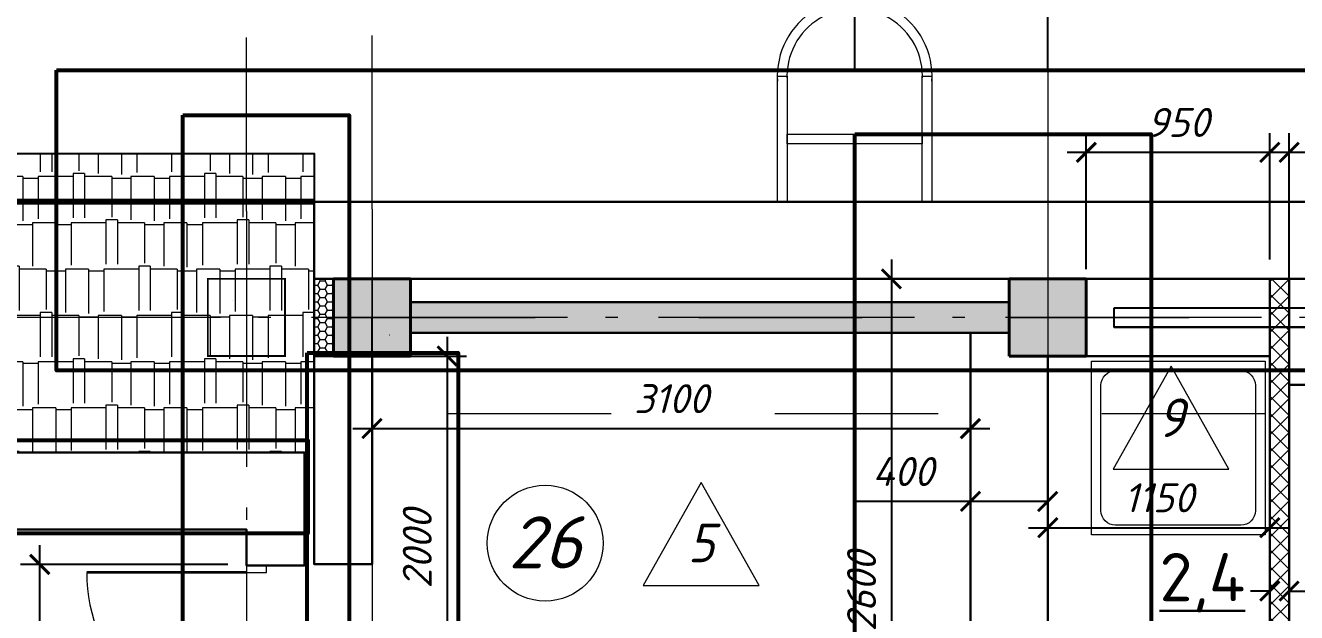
# Model space of a CAD drawing. Header units: millimetres. Extents: x -6419137 to 687965, y -598396 to 179722.
# Drawn here: x 205274 to 211858, y 20255 to 23299 of the extents above; entities that cross this region are included whole.
import ezdxf
from ezdxf.enums import TextEntityAlignment as Align

# ---------------------------------------------------------------- set-up
doc = ezdxf.new("R2010")
doc.units = ezdxf.units.MM
doc.header["$MEASUREMENT"] = 0
for name, pattern in [('Double Dashed', [1797.222233, 1325, -211.666656, 63.333344, -197.222233]), ('Штриховая', [5644.444466, 2822.222233, -2822.222233]), ('штриховаяX2', [38.1, 25.4, -12.7])]:
    doc.linetypes.add(name, pattern=pattern)
for name, color, linetype, lineweight in [('Двери ArchiCAD', 7, 'Continuous', 0), ('Двери ArchiCAD_Ном._пера__97', 7, 'Continuous', 30), ('Двери ArchiCAD_Ном._пера__98', 7, 'Continuous', 35), ('Двери ArchiCAD_Ном._пера__99', 7, 'Continuous', 40), ('колонны_Ном._пера__94', 252, 'Continuous', 5), ('колонны_Ном._пера__99', 7, 'Continuous', 40), ('лестницы_Ном._пера__96', 7, 'Continuous', 13), ('оборудование_Ном._пера__95', 251, 'Continuous', 5), ('оси_Ном._пера__96', 7, 'Continuous', 5), ('площади_Ном._пера__96', 7, 'Continuous', 13), ('стены наруж_Ном._пера__97', 7, 'Continuous', 5), ('чертеж_Ном._пера__91', 250, 'Continuous', 5), ('Штриховка', 7, 'Continuous', 5), ('штриховка_Ном._пера__95', 251, 'Continuous', 5), ('экспликац проемов_Ном._пера__1', 7, 'Continuous', 5), ('экспликац проемов_Ном._пера__97', 7, 'Continuous', 5), ('№ помещений_Ном._пера__96', 7, 'Continuous', 13)]:
    doc.layers.add(name, color=color, linetype=linetype, lineweight=lineweight)
for name, color, linetype in [('колонны', 7, 'Continuous'), ('оси', 7, 'Continuous'), ('размеры', 7, 'Continuous'), ('стены внутр', 7, 'Continuous'), ('стены наруж', 7, 'Continuous'), ('чертеж', 7, 'Continuous'), ('№ помещений', 7, 'Continuous')]:
    doc.layers.add(name, color=color, linetype=linetype)
doc.layers.add('Конструкции', color=7, linetype='Continuous', lineweight=5, true_color=0x0000e6)
doc.styles.get("Standard").update_dxf_attribs({"font": 'isocpeui.ttf'})
doc.styles.add('СГЕНЕРИР_СТИЛЬ_1', font='gost_2_304-81_type.ttf')
doc.styles.add('СГЕНЕРИР_СТИЛЬ_2', font='gost_2_304-81_type.ttf')
doc.styles.add('СГЕНЕРИР_СТИЛЬ_3', font='CS_Gost2304.shx')
doc.dimstyles.get("Standard").update_dxf_attribs({"dimtxt": 150, "dimasz": 100, "dimexe": 100, "dimexo": 100, "dimgap": 80, "dimtad": 1, "dimtoh": 1, "dimdec": 0, "dimzin": 0, "dimdsep": 46, "dimtxsty": 'Standard', "dimblk": 'ARCHTICK', "dimblk2": 'ARCHTICK', "dimcen": 0.09, "dimdle": 100, "dimadec": 0, "dimazin": 0, "dimtfac": 1, "dimtdec": 0, "dimtofl": 0, "dimtmove": 0, "dimatfit": 3, "dimfxl": 1, "dimtolj": 1, "dimtzin": 0, "dimarcsym": 0})

# ---------------------------------------------------------------- blocks, each defined once
blk = doc.blocks.new('Колонна_15_1', base_point=(22379, 71855.7))
at = {"layer": 'колонны_Ном._пера__94', "linetype": 'Continuous'}
blk.add_hatch(color=256, dxfattribs=at).paths.add_polyline_path([(22179, 71646.7), (22579, 71646.7), (22579, 72046.7), (22179, 72046.7)])
at = {"layer": 'колонны_Ном._пера__94', "color": 253, "lineweight": 5, "true_color": 0xa3a3a3}
for points in [[(22379, 72046.7), (22379, 71646.7)], [(22179, 71846.7), (22579, 71846.7)]]:
    blk.add_lwpolyline(points, dxfattribs=at)
at = {"layer": 'колонны_Ном._пера__99', "linetype": 'Continuous', "flags": 128}
blk.add_lwpolyline([(22179, 71646.7), (22579, 71646.7), (22579, 72046.7), (22179, 72046.7)], close=True, dxfattribs=at)
blk = doc.blocks.new('_ArchTick')
at = {"color": 0, "linetype": 'ByBlock', "const_width": 0.15}
blk.add_lwpolyline([(-0.5, -0.5), (0.5, 0.5)], dxfattribs=at)
blk = doc.blocks.new('*D373')
at = {"layer": 'Defpoints', "color": 0, "transparency": 16777216}
for p in [(206868.9, 21585.1), (207151.2, 19585.1), (207458.4, 19585.1)]:
    blk.add_point(p, dxfattribs=at)
at = {"layer": 'размеры', "color": 0, "lineweight": -2, "transparency": 16777216}
for p, q in [((207458.4, 21685.1), (207458.4, 19485.1)), ((206968.9, 21585.1), (207558.4, 21585.1)), ((207251.2, 19585.1), (207558.4, 19585.1))]:
    blk.add_line(p, q, dxfattribs=at)
at = {"layer": 'размеры', "color": 0, "lineweight": -2, "transparency": 16777216, "xscale": 100, "yscale": 100, "zscale": 100}
for p, rotation in [((207458.4, 21585.1), 90), ((207458.4, 19585.1), 270)]:
    blk.add_blockref('_ArchTick', p, dxfattribs=dict(at, rotation=rotation))
at = {"layer": 'размеры', "color": 0, "transparency": 16777216, "insert": (207303.4, 20585.1), "char_height": 150, "attachment_point": 5, "rotation": 90}
blk.add_mtext('\\A1;2000', dxfattribs=at)
blk = doc.blocks.new('Поддон душа квадратный 15')
at = {"layer": 'оборудование_Ном._пера__95', "linetype": 'Continuous'}
for p, q in [((900, 900), (0, 900)), ((0, 900), (0, 0)), ((900, 0), (900, 900)), ((775, 850), (125, 850)), ((50, 775), (50, 125)), ((850, 125), (850, 775)), ((0, 0), (900, 0)), ((125, 50), (775, 50))]:
    blk.add_line(p, q, dxfattribs=at)
for centre, start, end in [((125, 775), 90, 180), ((775, 775), 0, 90), ((125, 125), 180, 270), ((775, 125), 270, 0)]:
    blk.add_arc(centre, 75, start, end, dxfattribs=at)
blk = doc.blocks.new('Стандартный маркер сетки_6')
at = {"layer": 'оси_Ном._пера__96', "linetype": 'Double Dashed'}
for q in [(0, 0), (20403.4, 0)]:
    blk.add_line((900, 0), q, dxfattribs=at)
at = {"layer": 'оси_Ном._пера__96', "style": 'СГЕНЕРИР_СТИЛЬ_3'}
blk.add_attdef('AC_MarkerText_1', text='', height=350, rotation=90, dxfattribs=at).set_placement((21973.1, -122.2), align=Align.BOTTOM_LEFT)
blk = doc.blocks.new('Стандартный маркер сетки_7')
at = {"layer": 'оси_Ном._пера__96', "linetype": 'Double Dashed'}
for q in [(0, 0), (21144.5, 0)]:
    blk.add_line((900, 0), q, dxfattribs=at)
at = {"layer": 'оси_Ном._пера__96', "style": 'СГЕНЕРИР_СТИЛЬ_3'}
blk.add_attdef('AC_MarkerText_1', text='', height=350, rotation=90, dxfattribs=at).set_placement((22714.2, -139.2), align=Align.BOTTOM_LEFT)
blk = doc.blocks.new('Стандартный маркер сетки_17')
at = {"layer": 'оси_Ном._пера__96', "linetype": 'Double Dashed'}
for q in [(0, 0), (20403.4, 0)]:
    blk.add_line((900, 0), q, dxfattribs=at)
at = {"layer": 'оси_Ном._пера__96', "style": 'СГЕНЕРИР_СТИЛЬ_2'}
blk.add_attdef('AC_MarkerText_1', text='', height=350, rotation=90, dxfattribs=at).set_placement((21973.1, -122.2), align=Align.BOTTOM_LEFT)
blk = doc.blocks.new('*D398')
at = {"layer": 'Defpoints', "color": 0, "transparency": 16777216}
for p in [(210569.2, 21075.5), (211719.2, 20954.4), (211719.2, 20695.2)]:
    blk.add_point(p, dxfattribs=at)
at = {"layer": 'размеры', "color": 0, "lineweight": -2, "transparency": 16777216}
for p, q in [((210569.2, 20975.5), (210569.2, 20595.2)), ((211719.2, 20854.4), (211719.2, 20595.2)), ((210469.2, 20695.2), (211819.2, 20695.2))]:
    blk.add_line(p, q, dxfattribs=at)
at = {"layer": 'размеры', "color": 0, "lineweight": -2, "transparency": 16777216, "xscale": 100, "yscale": 100, "zscale": 100, "rotation": 180}
blk.add_blockref('_ArchTick', (210569.2, 20695.2), dxfattribs=at)
at = {"layer": 'размеры', "color": 0, "lineweight": -2, "transparency": 16777216, "xscale": 100, "yscale": 100, "zscale": 100}
blk.add_blockref('_ArchTick', (211719.2, 20695.2), dxfattribs=at)
at = {"layer": 'размеры', "color": 0, "transparency": 16777216, "insert": (211144.2, 20850.2), "char_height": 150, "attachment_point": 5}
blk.add_mtext('\\A1;1150', dxfattribs=at)
blk = doc.blocks.new('*D399')
at = {"layer": 'Defpoints', "color": 0, "transparency": 16777216}
for p in [(211719.2, 21147.6), (211819.2, 21147.6), (211819.2, 20366.6)]:
    blk.add_point(p, dxfattribs=at)
at = {"layer": 'размеры', "color": 0, "lineweight": -2, "transparency": 16777216}
for p, q in [((211719.2, 21047.6), (211719.2, 20266.6)), ((211819.2, 21047.6), (211819.2, 20266.6)), ((211719.2, 20366.6), (211619.2, 20366.6)), ((211819.2, 20366.6), (212439, 20366.6))]:
    blk.add_line(p, q, dxfattribs=at)
at = {"layer": 'размеры', "color": 0, "lineweight": -2, "transparency": 16777216, "xscale": 100, "yscale": 100, "zscale": 100}
blk.add_blockref('_ArchTick', (211719.2, 20366.6), dxfattribs=at)
at = {"layer": 'размеры', "color": 0, "lineweight": -2, "transparency": 16777216, "xscale": 100, "yscale": 100, "zscale": 100, "rotation": 180}
blk.add_blockref('_ArchTick', (211819.2, 20366.6), dxfattribs=at)
at = {"layer": 'размеры', "color": 0, "transparency": 16777216, "insert": (212229.1, 20521.6), "char_height": 150, "attachment_point": 5}
blk.add_mtext('\\A1;100', dxfattribs=at)
blk = doc.blocks.new('*D400')
at = {"layer": 'Defpoints', "color": 0, "transparency": 16777216}
for p in [(213493.9, 22641), (211819.2, 21022.4), (213493.9, 20953.6)]:
    blk.add_point(p, dxfattribs=at)
at = {"layer": 'размеры', "color": 0, "lineweight": -2, "transparency": 16777216}
for p, q in [((211819.2, 21122.4), (211819.2, 22741)), ((213493.9, 21053.6), (213493.9, 22741)), ((211719.2, 22641), (213593.9, 22641))]:
    blk.add_line(p, q, dxfattribs=at)
at = {"layer": 'размеры', "color": 0, "lineweight": -2, "transparency": 16777216, "xscale": 100, "yscale": 100, "zscale": 100, "rotation": 180}
blk.add_blockref('_ArchTick', (211819.2, 22641), dxfattribs=at)
at = {"layer": 'размеры', "color": 0, "lineweight": -2, "transparency": 16777216, "xscale": 100, "yscale": 100, "zscale": 100}
blk.add_blockref('_ArchTick', (213493.9, 22641), dxfattribs=at)
at = {"layer": 'размеры', "color": 0, "transparency": 16777216, "insert": (212656.6, 22796.9), "char_height": 150, "attachment_point": 5}
blk.add_mtext('\\A1;1675', dxfattribs=at)
blk = doc.blocks.new('Стандартный маркер сетки_18')
at = {"layer": 'оси_Ном._пера__96', "linetype": 'Double Dashed'}
blk.add_line((900, 0), (76534.9, 0), dxfattribs=at)
at = {"layer": 'оси_Ном._пера__96', "style": 'СГЕНЕРИР_СТИЛЬ_2'}
for tag, p in [('AC_MarkerText_1_1', (-243.9, 269.7)), ('AC_MarkerText_1_2', (77991.1, 269.7))]:
    blk.add_attdef(tag, text='', height=350, rotation=180, dxfattribs=at).set_placement(p, align=Align.BOTTOM_LEFT)
blk = doc.blocks.new('*D442')
at = {"layer": 'Defpoints', "color": 0, "transparency": 16777216}
for p in [(209717.8, 21985.1), (209759.6, 19385.1), (209989.4, 19385.1)]:
    blk.add_point(p, dxfattribs=at)
at = {"layer": 'размеры', "color": 0, "lineweight": -2, "transparency": 16777216}
for p, q in [((209759.6, 22085.1), (209759.6, 19285.1)), ((209817.8, 21985.1), (209859.6, 21985.1)), ((209889.4, 19385.1), (209659.6, 19385.1))]:
    blk.add_line(p, q, dxfattribs=at)
at = {"layer": 'размеры', "color": 0, "lineweight": -2, "transparency": 16777216, "xscale": 100, "yscale": 100, "zscale": 100}
for p, rotation in [((209759.6, 21985.1), 90), ((209759.6, 19385.1), 270)]:
    blk.add_blockref('_ArchTick', p, dxfattribs=dict(at, rotation=rotation))
at = {"layer": 'размеры', "color": 0, "transparency": 16777216, "insert": (209604.6, 20364.6), "char_height": 150, "attachment_point": 5, "rotation": 90}
blk.add_mtext('\\A1;2600', dxfattribs=at)
blk = doc.blocks.new('*D443')
at = {"layer": 'Defpoints', "color": 0, "transparency": 16777216}
for p in [(210168.9, 21209.2), (207069.2, 21110.9), (210168.9, 20912.5)]:
    blk.add_point(p, dxfattribs=at)
at = {"layer": 'размеры', "color": 0, "lineweight": -2, "transparency": 16777216}
for p, q in [((207069.2, 21210.9), (207069.2, 21309.2)), ((210168.9, 21012.5), (210168.9, 21309.2)), ((206969.2, 21209.2), (210268.9, 21209.2))]:
    blk.add_line(p, q, dxfattribs=at)
at = {"layer": 'размеры', "color": 0, "lineweight": -2, "transparency": 16777216, "xscale": 100, "yscale": 100, "zscale": 100, "rotation": 180}
blk.add_blockref('_ArchTick', (207069.2, 21209.2), dxfattribs=at)
at = {"layer": 'размеры', "color": 0, "lineweight": -2, "transparency": 16777216, "xscale": 100, "yscale": 100, "zscale": 100}
blk.add_blockref('_ArchTick', (210168.9, 21209.2), dxfattribs=at)
at = {"layer": 'размеры', "color": 0, "transparency": 16777216, "insert": (208619.1, 21364.2), "char_height": 150, "attachment_point": 5}
blk.add_mtext('\\A1;3100', dxfattribs=at)
blk = doc.blocks.new('Номер помещения 15_21')
at = {"layer": '№ помещений_Ном._пера__96', "linetype": 'Continuous'}
blk.add_circle((0, 0), 300, dxfattribs=at)
at = {"layer": '№ помещений_Ном._пера__96', "insert": (-191.1, 4.6), "char_height": 270, "attachment_point": 4}
blk.add_mtext('26', dxfattribs=at)
blk = doc.blocks.new('*D558')
at = {"layer": 'Defpoints', "color": 0, "transparency": 16777216}
for p in [(211719.2, 22641), (210768.9, 21935.4), (211719.2, 21985.5)]:
    blk.add_point(p, dxfattribs=at)
at = {"layer": 'размеры', "color": 0, "lineweight": -2, "transparency": 16777216}
for p, q in [((210768.9, 22035.4), (210768.9, 22741)), ((211719.2, 22085.5), (211719.2, 22741)), ((210668.9, 22641), (211819.2, 22641))]:
    blk.add_line(p, q, dxfattribs=at)
at = {"layer": 'размеры', "color": 0, "lineweight": -2, "transparency": 16777216, "xscale": 100, "yscale": 100, "zscale": 100, "rotation": 180}
blk.add_blockref('_ArchTick', (210768.9, 22641), dxfattribs=at)
at = {"layer": 'размеры', "color": 0, "lineweight": -2, "transparency": 16777216, "xscale": 100, "yscale": 100, "zscale": 100}
blk.add_blockref('_ArchTick', (211719.2, 22641), dxfattribs=at)
at = {"layer": 'размеры', "color": 0, "transparency": 16777216, "insert": (211244.1, 22796), "char_height": 150, "attachment_point": 5}
blk.add_mtext('\\A1;950', dxfattribs=at)
blk = doc.blocks.new('*D510')
at = {"layer": 'Defpoints', "color": 0, "transparency": 16777216}
for p in [(205347.7, 20505.1), (206422.9, 20505.1), (206422.9, 19585.1)]:
    blk.add_point(p, dxfattribs=at)
at = {"layer": 'размеры', "color": 0, "lineweight": -2, "transparency": 16777216}
for p, q in [((205347.7, 19485.1), (205347.7, 20605.1)), ((206322.9, 20505.1), (205247.7, 20505.1)), ((206322.9, 19585.1), (205247.7, 19585.1))]:
    blk.add_line(p, q, dxfattribs=at)
at = {"layer": 'размеры', "color": 0, "lineweight": -2, "transparency": 16777216, "xscale": 100, "yscale": 100, "zscale": 100}
for p, rotation in [((205347.7, 20505.1), 90), ((205347.7, 19585.1), 270)]:
    blk.add_blockref('_ArchTick', p, dxfattribs=dict(at, rotation=rotation))
at = {"layer": 'размеры', "color": 0, "transparency": 16777216, "insert": (205192.7, 20045.1), "char_height": 150, "attachment_point": 5, "rotation": 90}
blk.add_mtext('\\A1;920', dxfattribs=at)
blk = doc.blocks.new('Дверь 16_19')
at = {"layer": 'Двери ArchiCAD_Ном._пера__97', "linetype": 'Continuous', "lineweight": 0}
for p, q in [((-460, 0), (-500, 0)), ((-500, 0), (-500, -115)), ((-460, -115), (-460, 0)), ((500, 0), (460, 0)), ((460, 0), (460, -115)), ((500, -115), (500, 0)), ((-500, -115), (-460, -115)), ((460, -115), (500, -115))]:
    blk.add_line(p, q, dxfattribs=at)
at = {"layer": 'Двери ArchiCAD_Ном._пера__97', "color": 253, "linetype": 'Continuous', "lineweight": 0, "true_color": 0x9c9c9c}
for p, q in [((-460, 0), (-500, 0)), ((-500, 0), (-500, -115)), ((-460, -115), (-460, 0)), ((500, 0), (460, 0)), ((460, 0), (460, -115)), ((500, -115), (500, 0)), ((-500, -115), (-460, -115)), ((460, -115), (500, -115))]:
    blk.add_line(p, q, dxfattribs=at)
at = {"layer": 'Двери ArchiCAD_Ном._пера__97', "linetype": 'Continuous', "lineweight": 0}
blk.add_arc((460, 0), 920, 90, 180, dxfattribs=at)
at = {"layer": 'Двери ArchiCAD_Ном._пера__97', "color": 253, "linetype": 'Continuous', "lineweight": 0, "true_color": 0x9c9c9c}
blk.add_arc((460, 0), 920, 90, 180, dxfattribs=at)
at = {"layer": 'Двери ArchiCAD_Ном._пера__98', "linetype": 'Continuous'}
blk.add_line((460, 0), (460, 920), dxfattribs=at)
at = {"layer": 'Двери ArchiCAD_Ном._пера__98', "color": 253, "linetype": 'Continuous', "true_color": 0x9c9c9c}
blk.add_line((460, 0), (460, 920), dxfattribs=at)
at = {"layer": 'Двери ArchiCAD_Ном._пера__99', "linetype": 'Continuous', "lineweight": 0}
for p, q in [((-500, -115), (-500, 0)), ((500, -115), (500, 0))]:
    blk.add_line(p, q, dxfattribs=at)
at = {"layer": 'Двери ArchiCAD_Ном._пера__99', "color": 253, "linetype": 'Continuous', "lineweight": 0, "true_color": 0x9c9c9c}
for p, q in [((-500, -115), (-500, 0)), ((500, -115), (500, 0))]:
    blk.add_line(p, q, dxfattribs=at)
blk = doc.blocks.new('*D532')
at = {"layer": 'Defpoints', "color": 0, "transparency": 16777216}
for p in [(210568.9, 21179.2), (210168.9, 21095.3), (210568.9, 20831.3)]:
    blk.add_point(p, dxfattribs=at)
at = {"layer": 'размеры', "color": 0, "lineweight": -2, "transparency": 16777216}
for p, q in [((210568.9, 21079.2), (210568.9, 20731.3)), ((210168.9, 20995.3), (210168.9, 20731.3)), ((210168.9, 20831.3), (209576.6, 20831.3)), ((210568.9, 20831.3), (210068.9, 20831.3))]:
    blk.add_line(p, q, dxfattribs=at)
at = {"layer": 'размеры', "color": 0, "lineweight": -2, "transparency": 16777216, "xscale": 100, "yscale": 100, "zscale": 100, "rotation": 180}
blk.add_blockref('_ArchTick', (210168.9, 20831.3), dxfattribs=at)
at = {"layer": 'размеры', "color": 0, "lineweight": -2, "transparency": 16777216, "xscale": 100, "yscale": 100, "zscale": 100}
blk.add_blockref('_ArchTick', (210568.9, 20831.3), dxfattribs=at)
at = {"layer": 'размеры', "color": 0, "transparency": 16777216, "insert": (209819.6, 20986.3), "char_height": 150, "attachment_point": 5}
blk.add_mtext('\\A1;400', dxfattribs=at)
blk = doc.blocks.new('A$C6E950B50')
at = {"layer": 'колонны_Ном._пера__94', "linetype": 'Continuous', "true_color": 0x737373}
blk.add_hatch(color=8, dxfattribs=at).paths.add_polyline_path([(-668.7, 55.9), (-668.7, 215.9), (-3769.2, 215.9), (-3769.2, 55.9)])
at = {"layer": 'стены внутр', "lineweight": 30}
blk.add_lwpolyline([(-3769.2, 55.9), (-3769.2, 215.9), (-668.7, 215.9), (-668.7, 55.9), (-3769.2, 55.9)], dxfattribs=at)
blk = doc.blocks.new('Связ001')
at = {"layer": 'чертеж', "color": 83, "linetype": 'Continuous', "true_color": 0x7dc93b}
blk.add_line((150, 0), (1209.2, 0), dxfattribs=at)
blk.add_lwpolyline([(150, 100), (5983, 100), (5983, 0), (150, 0), (150, 100)], dxfattribs=at)
blk = doc.blocks.new('*D554')
at = {"layer": 'Defpoints', "color": 0, "transparency": 16777216}
for p in [(209569.2, 24033.9), (209569.2, 22964), (210569.2, 22964)]:
    blk.add_point(p, dxfattribs=at)
at = {"layer": 'размеры', "color": 0, "lineweight": -2, "transparency": 16777216}
for p, q in [((209569.2, 23064), (209569.2, 24133.9)), ((210569.2, 23064), (210569.2, 24133.9)), ((210669.2, 24033.9), (209469.2, 24033.9))]:
    blk.add_line(p, q, dxfattribs=at)
at = {"layer": 'размеры', "color": 0, "lineweight": -2, "transparency": 16777216, "xscale": 100, "yscale": 100, "zscale": 100, "rotation": 180}
blk.add_blockref('_ArchTick', (209569.2, 24033.9), dxfattribs=at)
at = {"layer": 'размеры', "color": 0, "lineweight": -2, "transparency": 16777216, "xscale": 100, "yscale": 100, "zscale": 100}
blk.add_blockref('_ArchTick', (210569.2, 24033.9), dxfattribs=at)
at = {"layer": 'размеры', "color": 0, "transparency": 16777216, "insert": (210069.2, 24188.9), "char_height": 150, "attachment_point": 5}
blk.add_mtext('\\A1;1000', dxfattribs=at)
blk = doc.blocks.new('A$C1A0C1D80')
at = {"layer": 'лестницы_Ном._пера__96'}
for points in [[(-390.7, 73.8), (-340.7, 73.8), (-340.7, -578.6), (-390.7, -578.6)], [(359.3, 73.8), (409.3, 73.8), (409.3, -576.2), (359.3, -576.2)], [(-340.7, -276.2), (-340.7, -226.2), (359.3, -226.2), (359.3, -276.2)]]:
    blk.add_lwpolyline(points, close=True, dxfattribs=at)
for radius in [400.8, 350.8]:
    blk.add_arc((9.3, 73.8), radius, 356.42367, 183.57633, dxfattribs=at)

msp = doc.modelspace()

# ---------------------------------------------------------------- hatches: boundary and pattern name
at = {"layer": 'Штриховка', "lineweight": 0}
h = msp.add_hatch(dxfattribs=at)
h.set_pattern_fill('AR-RSHKE', color=22, scale=20, angle=180)
h.set_pattern_definition([(180, (391070.37, 86595.46), (-510, -240), [120, -100, 140, -60, 180, -80]), (180, (390950.37, 86585.46), (-510, -240), [100, -380, 80, -120]), (180, (390710.37, 86610.46), (-510, -240), [60, -620]), (270, (391070.37, 86595.46), (170, -240), [230, -730]), (270, (390950.37, 86595.46), (170, -240), [225, -735]), (270, (390850.37, 86595.46), (170, -240), [210, -750]), (270, (390710.37, 86610.46), (170, -240), [230, -730]), (270, (390650.37, 86610.46), (170, -240), [230, -730]), (270, (390470.37, 86595.46), (170, -240), [220, -740])])
h.paths.add_polyline_path([(206769.2, 22635.1), (199818.9, 22635.1), (199818.9, 21085.1), (206769.2, 21085.1)])
h.paths.add_polyline_path([(204140, 21785.1), (203660, 21785.1)], flags=16)
at = {"layer": 'Штриховка', "lineweight": 5, "true_color": 0x737373}
h = msp.add_hatch(dxfattribs=at)
h.set_pattern_fill('HONEY', color=8, scale=200)
h.set_pattern_definition([(360, (218200.924, -43800.064), (37.5, 21.650635), [25, -50]), (120, (218200.924, -43800.064), (-37.5, 21.650635), [25, -50]), (60, (218200.924, -43800.064), (2e-14, 43.30127), [-50, 25])])
h.paths.add_polyline_path([(206769.2, 21585.1), (206868.9, 21585.1), (206868.9, 21585.1), (206869.2, 21985.1), (206769.3, 21985.1)])
at = {"layer": 'штриховка_Ном._пера__95', "lineweight": 5}
h = msp.add_hatch(dxfattribs=at)
h.set_pattern_fill('ANSI37', color=14, scale=500, angle=90)
h.set_pattern_definition([(135, (391070.37, 86595.46), (-44.194174, -44.194174), []), (225, (391070.37, 86595.46), (44.194174, -44.194174), [])])
h.paths.add_polyline_path([(211719.2, 21984.3), (211719.2, 20085.1), (211819.2, 20085.1), (211819.2, 21984.3)])

# ---------------------------------------------------------------- linework, layer by layer
at = {"layer": 'Defpoints', "color": 8, "linetype": 'штриховаяX2', "lineweight": 5, "ltscale": 5, "true_color": 0x737373, "const_width": 0.5}
msp.add_lwpolyline([(207268.9, 21985.1), (244269.5, 21985.1), (244269.5, 21585.1), (207268.9, 21585.1)], close=True, dxfattribs=at)
at = {"layer": 'Defpoints', "color": 4, "linetype": 'Штриховая', "lineweight": 5, "ltscale": 0.3}
msp.add_lwpolyline([(207068.2, 21785.1), (243868.6, 21785.1), (243868.6, 21284.9), (207068.2, 21284.9)], close=True, dxfattribs=at)
at = {"layer": 'колонны'}
msp.add_lwpolyline([(199818.9, 21035.1), (199818.9, 22635.1), (206769.2, 22635.1), (206769.2, 22385)], dxfattribs=at)
at = {"layer": 'оси', "color": 253, "linetype": 'Штриховая', "lineweight": 30, "ltscale": 0.1, "true_color": 0x9c9c9c, "const_width": 30}
msp.add_lwpolyline([(206769.2, 22385), (206769.2, 22385), (199818.9, 22385.1), (199818.9, 21035.1)], dxfattribs=at)
at = {"layer": 'оси', "color": 9, "linetype": 'Штриховая', "lineweight": 13, "ltscale": 0.05, "true_color": 0xc4c4c4, "const_width": 10}
msp.add_lwpolyline([(206218.6, 21985.1), (206618.6, 21985.1), (206618.6, 21585.1), (206218.6, 21585.1)], close=True, dxfattribs=at)
at = {"layer": 'стены внутр', "color": 14, "lineweight": 30}
for points in [[(211719.2, 21985.1), (211719.2, 19985.1), (211669.5, 19984.7), (211669.5, 19884.7), (211969.9, 19885.1), (211969.9, 19985.1), (211819.2, 19985.1), (211819.2, 21985.1)], [(211718.1, 21585.1), (210768.9, 21585.1)], [(213493.9, 21435.1), (211819.1, 21435.1)]]:
    msp.add_lwpolyline(points, dxfattribs=at)
at = {"layer": 'стены наруж', "lineweight": 30}
for points in [[(210369.5, 21985.1), (244269.5, 21985.1), (244269.5, 21285.1), (244669.5, 21285.1), (244669.5, 22385.1), (206769.2, 22385), (206769.2, 21985), (210369.5, 21985.1)], [(210168.9, 21705.1), (210168.9, 19385.1), (207268.9, 19385.1)], [(210568.9, 21585.1), (210568.9, 15985.1), (210368.9, 15985.1)], [(206719.2, 21085.1), (206719.2, 21085.1), (206719.2, 21085.1), (206719.2, 21085.1), (206719.2, 21085.1), (175818.9, 21085.1), (175818.9, 16864.8), (176218.9, 16864.8), (176218.9, 20685.1), (206419.2, 20685.1), (206419.2, 20498.5), (206719.2, 20498.5), (206719.2, 21085.1)]]:
    msp.add_lwpolyline(points, dxfattribs=at)
for points in [[(206868.9, 21985.1), (206769.2, 21985.1), (206769.2, 21585.1), (206868.9, 21585.1)], [(207069.2, 21585.1), (206769.2, 21585.1), (206769.2, 20506.3), (207069.2, 20506.3)]]:
    msp.add_lwpolyline(points, close=True, dxfattribs=at)
at = {"layer": 'стены наруж_Ном._пера__97', "linetype": 'Continuous'}
for centre, start, end in [((206344.7, 21874.6), 90, 180), ((207158.7, 21695.6), 270, 0)]:
    msp.add_arc(centre, 0.5, start, end, dxfattribs=at)
at = {"layer": 'чертеж_Ном._пера__91', "color": 1, "lineweight": 53}
for points in [[(205434, 23066.7), (245509.2, 23066.7), (245509.2, 21509.2), (205434, 21509.2)], [(206089.1, 22834.1), (206951.1, 22834.1), (206951.1, 6125.4), (206089.1, 6125.4)], [(209569.2, 22735), (211105.6, 22735), (211105.6, 14805.9), (209569.2, 14805.9)], [(206733.5, 21602.4), (207514.8, 21602.4), (207514.8, 13136.3), (206733.5, 13136.3)], [(175583.1, 21149.6), (206735.8, 21149.6), (206735.8, 20665.2), (175583.1, 20665.2)]]:
    msp.add_lwpolyline(points, close=True, dxfattribs=at)
at = {"layer": 'экспликац проемов_Ном._пера__97', "linetype": 'Continuous', "lineweight": 0}
for points in [[(211507.8, 20998.7), (211207.8, 21532), (210907.8, 20998.7), (211507.8, 20998.7)], [(209073.9, 20395.7), (208773.9, 20929), (208473.9, 20395.7), (209073.9, 20395.7)]]:
    msp.add_lwpolyline(points, dxfattribs=at)

# ---------------------------------------------------------------- block references
at = {"layer": 'Двери ArchiCAD', "color": 44, "linetype": 'Continuous', "lineweight": 0, "xscale": 0.9, "yscale": 0.9, "zscale": 900, "rotation": 89.99999999999993}
msp.add_blockref('Дверь 16_19', (206419.2, 20048.5), dxfattribs=at)
at = {"layer": 'колонны'}
for p in [(207068.9, 21794), (210568.9, 21794)]:
    msp.add_blockref('Колонна_15_1', p, dxfattribs=at)
at = {"layer": 'Конструкции', "color": 0, "linetype": 'Continuous', "xscale": 0.9584354169361498, "zscale": 1000}
msp.add_blockref('Связ001', (210768.9, 21735.1), dxfattribs=at)
at = {"layer": 'лестницы_Ном._пера__96'}
msp.add_blockref('A$C1A0C1D80', (209559.9, 22961.2), dxfattribs=at)
at = {"layer": 'оборудование_Ном._пера__95', "linetype": 'Continuous', "xscale": -1, "zscale": 1000, "rotation": 180}
msp.add_blockref('Поддон душа квадратный 15', (210794.9, 21558.3), dxfattribs=at)
at = {"layer": 'оси', "color": 251, "linetype": 'Continuous', "lineweight": 13, "zscale": 1000, "rotation": 270}
for name, p in [('Стандартный маркер сетки_7', (210569.2, 23977.7)), ('Стандартный маркер сетки_17', (207069.2, 23246.2)), ('Стандартный маркер сетки_6', (206419.2, 23236.5))]:
    msp.add_blockref(name, p, dxfattribs=at)
at = {"layer": 'оси', "color": 1, "linetype": 'Continuous', "lineweight": 5, "zscale": 1000, "rotation": 180}
msp.add_blockref('Стандартный маркер сетки_18', (248520.2, 21785.1), dxfattribs=at)
at = {"layer": 'стены наруж'}
msp.add_blockref('A$C6E950B50', (211038.1, 21649.2), dxfattribs=at)
at = {"layer": '№ помещений', "color": 102, "linetype": 'Continuous', "lineweight": 15, "zscale": 1000}
msp.add_blockref('Номер помещения 15_21', (207966, 20614.8), dxfattribs=at)

# ---------------------------------------------------------------- texts
at = {"layer": 'площади_Ном._пера__96', "lineweight": 30, "insert": (211148.2, 20255.7), "char_height": 250, "attachment_point": 7, "style": 'СГЕНЕРИР_СТИЛЬ_1'}
msp.add_mtext('{\\fISOCPEUR|b0|i0|c0|p34;\\L2\\fISOCPEUR|b0|i0|c204|p34;,\\fISOCPEUR|b0|i0|c0|p34;4\\Fisocp|c204; }', dxfattribs=at)
at = {"layer": 'экспликац проемов_Ном._пера__1', "color": 32, "linetype": 'Continuous', "true_color": 0xe07000, "char_height": 200, "attachment_point": 5}
for s, insert in [('{\\W0.95;9}', (211206.5, 21265.1)), ('{\\W0.95;5}', (208773.9, 20616.2))]:
    msp.add_mtext(s, dxfattribs=dict(at, insert=insert))

# ---------------------------------------------------------------- dimensions: what is measured, and where the dimension line sits
at = {"layer": 'размеры'}
for base, p1, p2, picture, middle in [((209569.2, 24033.9), (210569.2, 22964), (209569.2, 22964), '*D554', (210069.2, 24188.9)), ((211719.2, 22641), (210768.9, 21935.4), (211719.2, 21985.5), '*D558', (211244.1, 22796)), ((210168.9, 21209.2), (207069.2, 21110.9), (210168.9, 20912.5), '*D443', (208619.1, 21364.2))]:
    dim = msp.add_linear_dim(base=base, p1=p1, p2=p2, dimstyle='Standard', dxfattribs=at)
    dim.commit()
    dim.dimension.update_dxf_attribs({"geometry": picture, "text_midpoint": middle})
for base, p1, p2, picture, middle in [((213493.9, 22641), (211819.2, 21022.4), (213493.9, 20953.6), '*D400', (212656.6, 22641)), ((210568.9, 20831.3), (210168.9, 21095.3), (210568.9, 21179.2), '*D532', (209819.6, 20831.3)), ((211819.2, 20366.6), (211719.2, 21147.6), (211819.2, 21147.6), '*D399', (212229.1, 20366.6)), ((211719.2, 20695.2), (210569.2, 21075.5), (211719.2, 20954.4), '*D398', (211144.2, 20695.2))]:
    dim = msp.add_linear_dim(base=base, p1=p1, p2=p2, dimstyle='Standard', dxfattribs=at)
    dim.commit()
    dim.dimension.update_dxf_attribs({"geometry": picture, "text_midpoint": middle, "dimtype": 160})
dim = msp.add_linear_dim(base=(209759.6, 19385.1), p1=(209717.8, 21985.1), p2=(209989.4, 19385.1), angle=90, dimstyle='Standard', dxfattribs=at)
dim.commit()
dim.dimension.update_dxf_attribs({"geometry": '*D442', "text_midpoint": (209759.6, 20364.6), "dimtype": 160})
for base, p1, p2, picture, middle in [((207458.4, 19585.1), (206868.9, 21585.1), (207151.2, 19585.1), '*D373', (207303.4, 20585.1)), ((205347.7, 20505.1), (206422.9, 19585.1), (206422.9, 20505.1), '*D510', (205192.7, 20045.1))]:
    dim = msp.add_linear_dim(base=base, p1=p1, p2=p2, angle=90, dimstyle='Standard', dxfattribs=at)
    dim.commit()
    dim.dimension.update_dxf_attribs({"geometry": picture, "text_midpoint": middle})

doc.saveas('drawing.dxf')
